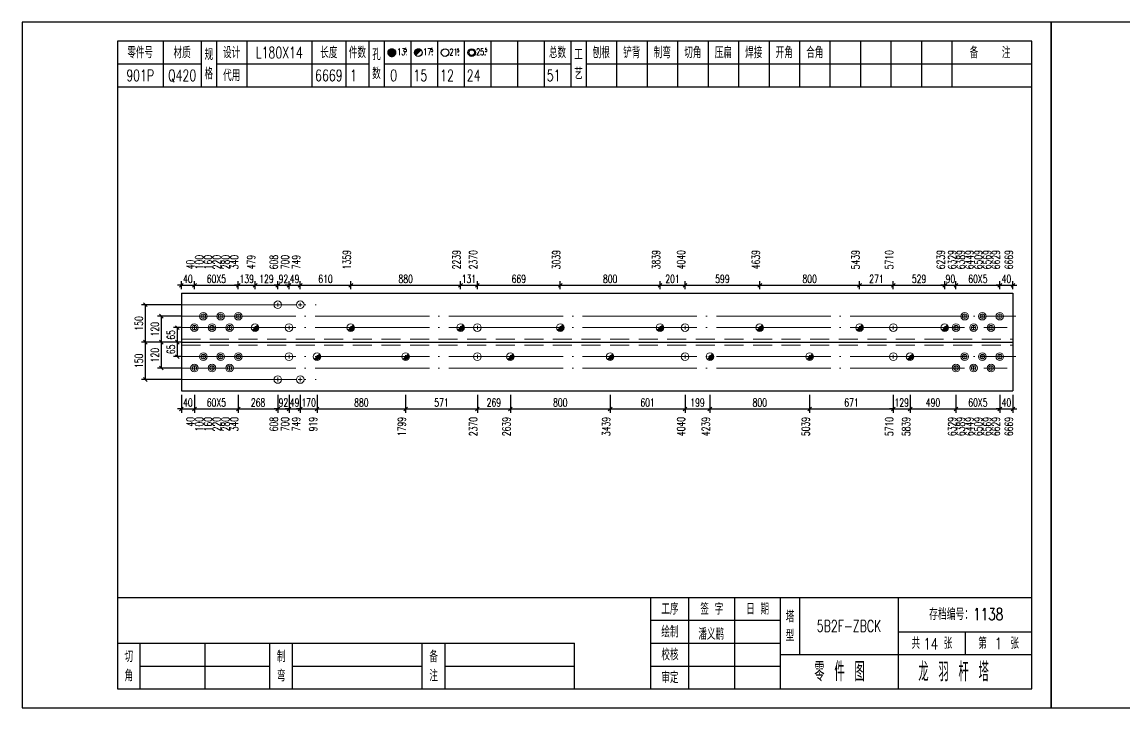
# Model space of a CAD drawing. Header units: millimetres. Extents: x 0 to 30240, y -10896 to -1348.
# Drawn here: x 0 to 289.4, y -6637.3 to -6457.3 of the extents above; entities that cross this region are included whole.
import ezdxf
from ezdxf.enums import TextEntityAlignment as Align

# ---------------------------------------------------------------- set-up
doc = ezdxf.new("R2010")
doc.units = ezdxf.units.MM
doc.header["$LTSCALE"] = 20
doc.header["$PDMODE"] = 1
doc.linetypes.add('DASHDOT2X', pattern=[1.75, 1.5, -0.125, 0, -0.125])
doc.linetypes.add('HIDDEN', pattern=[0.375, 0.25, -0.125])
for name, color, linetype, lineweight in [('1', 7, 'Continuous', 25), ('11', 3, 'Continuous', 13), ('2', 1, 'HIDDEN', 13), ('5', 1, 'Continuous', 13), ('7', 2, 'DASHDOT2X', 13)]:
    doc.layers.add(name, color=color, linetype=linetype, lineweight=lineweight)
doc.styles.get("Standard").update_dxf_attribs({"font": 'simplex', "width": 0.7, "bigfont": 'gbhzfs.shx'})
doc.styles.add('SYMBOL_TXT', font='txt.shx', dxfattribs={"width": 0.6})
doc.styles.add('TITLE_TXT', font='simplex.shx', dxfattribs={"width": 0.75, "height": 2.5, "bigfont": 'gbhzfs.shx'})
doc.dimstyles.get("Standard").update_dxf_attribs({"dimtxt": 2.1, "dimasz": 1, "dimexe": 1.05, "dimexo": 0, "dimgap": 0.63, "dimtad": 1, "dimzin": 0, "dimdsep": 46, "dimtxsty": 'standard', "dimblk": 'OBLIQUE', "dimblk1": 'OBLIQUE', "dimblk2": 'OBLIQUE', "dimcen": 0.09, "dimadec": 0, "dimazin": 0, "dimtfac": 1, "dimtdec": 1, "dimtix": 1, "dimtmove": 0, "dimatfit": 3, "dimfxl": 0, "dimtolj": 1, "dimtzin": 0, "dimarcsym": 0})
pattern_1 = [(0, (-3, 0), (0, 0.0125), [])]

# ---------------------------------------------------------------- blocks, each defined once
blk = doc.blocks.new('M12_HOLE')
h = blk.add_hatch()
h.set_pattern_fill('LINE', scale=0.1, style=0)
h.set_pattern_definition(pattern_1)
h.paths.add_polyline_path([(-5, 0, 1), (-1, 0, 1)])
at = {"color": 7}
blk.add_circle((-3, 0), 2, dxfattribs=at)
at = {"color": 7, "attachment_point": 1, "style": 'SYMBOL_TXT'}
for s, insert, char_height, width in [('13\\f??|b0|i0|c0|p54;.', (-0.12, 2.11), 3.5, 5.7075), ('5', (3.74, 2.26), 1.8, 2.9309)]:
    blk.add_mtext(s, dxfattribs=dict(at, insert=insert, char_height=char_height, width=width))
blk = doc.blocks.new('M16_HOLE')
h = blk.add_hatch()
h.set_pattern_fill('LINE', scale=0.1, style=0)
h.set_pattern_definition(pattern_1)
h.paths.add_polyline_path([(-1.59, 1.41, 0.668179), (-5, 0, 0.198912), (-4.41, -1.41)])
at = {"color": 7}
blk.add_circle((-3, 0), 2, dxfattribs=at)
at = {"color": 7, "attachment_point": 1, "style": 'SYMBOL_TXT'}
for s, insert, char_height, width in [('17.', (-0.44, 2.13), 3.5, 6.3164), ('5', (3.56, 2.25), 1.8, 1.822)]:
    blk.add_mtext(s, dxfattribs=dict(at, insert=insert, char_height=char_height, width=width))
blk = doc.blocks.new('M20_HOLE')
at = {"color": 7}
blk.add_circle((-3, 0), 2, dxfattribs=at)
at = {"color": 7, "attachment_point": 1, "style": 'SYMBOL_TXT'}
for s, insert, char_height, width in [('21.', (-0.69, 2.01), 3.5, 6.0735), ('5', (3.32, 2.01), 1.8, 1.4576)]:
    blk.add_mtext(s, dxfattribs=dict(at, insert=insert, char_height=char_height, width=width))
blk = doc.blocks.new('M24_HOLE')
at = {"color": 7}
for radius in [2, 1.5]:
    blk.add_circle((-3, 0), radius, dxfattribs=at)
at = {"color": 7, "attachment_point": 1, "style": 'SYMBOL_TXT'}
for s, insert, char_height, width in [('25.', (-0.69, 2.13), 3.5, 2.4294), ('5', (3.93, 2.25), 1.8, 1.9435)]:
    blk.add_mtext(s, dxfattribs=dict(at, insert=insert, char_height=char_height, width=width))
blk = doc.blocks.new('JgCard')
for p, q in [((270, 180), (0, 180)), ((0, 180), (0, 0)), ((270, 0), (270, 180)), ((265, 175), (25, 175)), ((25, 175), (25, 5)), ((37, 175), (37, 163)), ((47, 175), (47, 163)), ((51, 175), (51, 163)), ((59, 175), (59, 163)), ((76, 175), (76, 163)), ((85, 175), (85, 163)), ((91, 175), (91, 163)), ((95, 175), (95, 163)), ((102, 175), (102, 163)), ((109, 175), (109, 163)), ((116, 175), (116, 163)), ((123, 175), (123, 163)), ((130, 175), (130, 163)), ((137, 175), (137, 163)), ((144, 175), (144, 163)), ((148, 175), (148, 163)), ((156, 175), (156, 163)), ((164, 175), (164, 163)), ((172, 175), (172, 163)), ((180, 175), (180, 163)), ((188, 175), (188, 163)), ((196, 175), (196, 163)), ((204, 175), (204, 163)), ((212, 175), (212, 163)), ((220, 175), (220, 163)), ((228, 175), (228, 163)), ((236, 175), (236, 163)), ((244, 175), (244, 163)), ((265, 5), (265, 175)), ((25, 169), (47, 169)), ((51, 169), (91, 169)), ((95, 169), (144, 169)), ((148, 169), (265, 169)), ((25, 163), (265, 163)), ((25, 29), (265, 29)), ((165, 5), (165, 29)), ((175, 5), (175, 29)), ((187, 5), (187, 29)), ((199, 5), (199, 29)), ((204, 29), (204, 14)), ((230, 5), (230, 29)), ((165, 23), (199, 23)), ((230, 20), (265, 20)), ((247.5, 20), (247.5, 14)), ((25, 17), (145, 17)), ((31, 5), (31, 17)), ((48, 17), (48, 5)), ((65, 5), (65, 17)), ((71, 5), (71, 17)), ((105, 5), (105, 17)), ((111, 5), (111, 17)), ((145, 5), (145, 17)), ((165, 17), (199, 17)), ((199, 14), (265, 14)), ((31, 11), (65, 11)), ((71, 11), (105, 11)), ((111, 11), (145, 11)), ((165, 11), (199, 11)), ((25, 5), (265, 5)), ((0, 0), (270, 0))]:
    blk.add_line(p, q)
blk.add_lwpolyline([(96.03, 171.99, -1), (98.03, 171.99, -1)], format="xyb", close=True)
blk.add_point((145, 96))
at = {"xscale": 0.5, "yscale": 0.5, "zscale": 0.5}
for name, p in [('M12_HOLE', (98.53, 171.99)), ('M16_HOLE', (105.5, 172)), ('M20_HOLE', (112.5, 172)), ('M24_HOLE', (119.5, 172))]:
    blk.add_blockref(name, p, dxfattribs=at)
at = {"style": 'TITLE_TXT', "width": 0.75}
for s, height, p in [('存档编号：1138', 3.076, (238.02, 23.07)), ('潘义鹏', 3, (177.45, 17.91)), ('龙 羽 杆 塔', 5, (235.17, 6.97))]:
    blk.add_text(s, height=height, dxfattribs=at).set_placement(p)
at = {"attachment_point": 5, "style": 'TITLE_TXT'}
for s, insert, char_height, width in [('零件号', (31, 172), 3, 15), ('材质', (42, 172), 3, 8), ('设计', (55, 172), 3, 8), ('长度', (80.5, 172), 3, 8), ('件数', (88, 172), 3, 6), ('总数', (140.5, 172), 3, 7), ('刨根', (152, 172), 3, 8), ('铲背', (160, 172), 3, 8), ('制弯', (168, 172), 3, 8), ('切角', (176, 172), 3, 8), ('压扁', (184, 172), 3, 8), ('焊接', (192, 172), 3, 8), ('开角', (200, 172), 3, 8), ('合角', (208, 172), 3, 8), ('备    注', (254, 172), 3, 22), ('规格', (49, 169), 3, 4), ('孔数', (93, 169), 3, 4), ('工\\P艺', (146, 169), 3, 4), ('代用', (55, 166), 3, 8), ('工序', (170, 26), 3, 10), ('签 字', (181, 26), 3, 12), ('日 期', (193, 26), 3, 12), ('塔\\P型', (201.5, 21.5), 3, 5), ('绘制', (170, 20), 3, 10), ('共    张', (238.75, 17), 3, 17.5), ('第    张', (256.25, 17), 3, 17.5), ('切\\P角', (28, 11), 3, 6), ('制\\P弯', (68, 11), 3, 6), ('备\\P注', (108, 11), 3, 6), ('校核', (170, 14), 3, 10), ('零 件 图', (214.5, 9.5), 5, 31), ('审定', (170, 8), 3, 10)]:
    blk.add_mtext(s, dxfattribs=dict(at, insert=insert, char_height=char_height, width=width))
blk = doc.blocks.new('M24')
for p, q in [((-0.6, 0), (0.6, 0)), ((0, -0.6), (0, 0.6))]:
    blk.add_line(p, q)
for radius in [1, 0.6]:
    blk.add_circle((0, 0), radius)
blk = doc.blocks.new('M20')
for p, q in [((-0.5, 0), (0.5, 0)), ((0, -0.5), (0, 0.5))]:
    blk.add_line(p, q)
blk.add_circle((0, 0), 1)
blk = doc.blocks.new('M16')
for p, q in [((-0.71, -0.71), (0.71, 0.71)), ((-0.4, 0), (0.4, 0)), ((0, 0.4), (0, -0.4))]:
    blk.add_line(p, q)
blk.add_circle((0, 0), 1)
for radius in [0.8, 0.6, 0.4, 0.2]:
    blk.add_arc((0, 0), radius, 225, 45)
blk = doc.blocks.new('_Oblique')
at = {"color": 0, "linetype": 'ByBlock', "lineweight": -2}
blk.add_line((-0.5, -0.5), (0.5, 0.5), dxfattribs=at)
blk = doc.blocks.new('*D3718')
at = {"layer": '11', "color": 0, "lineweight": -2}
for p, q in [((41.8, -6555.16), (41.8, -6559.88)), ((45.24, -6555.16), (45.24, -6559.88)), ((41.8, -6558.83), (40.8, -6558.83)), ((41.8, -6558.83), (45.24, -6558.83)), ((45.24, -6558.83), (46.24, -6558.83))]:
    blk.add_line(p, q, dxfattribs=at)
at = {"layer": 'Defpoints', "color": 0}
for p in [(41.8, -6555.16), (45.24, -6555.16), (45.24, -6558.83)]:
    blk.add_point(p, dxfattribs=at)
at = {"layer": '11', "color": 0, "lineweight": -2}
blk.add_blockref('_Oblique', (41.8, -6558.83), dxfattribs=at)
at = {"layer": '11', "color": 0, "lineweight": -2, "rotation": 180}
blk.add_blockref('_Oblique', (45.24, -6558.83), dxfattribs=at)
at = {"layer": '11', "color": 0, "insert": (43.52, -6557.15), "char_height": 2.1, "attachment_point": 5}
blk.add_mtext('\\A1;40', dxfattribs=at)
blk = doc.blocks.new('*D3721')
at = {"layer": '11', "color": 0, "lineweight": -2}
for p, q in [((67.11, -6555.16), (67.11, -6559.88)), ((70.05, -6555.16), (70.05, -6559.88)), ((67.11, -6558.83), (66.11, -6558.83)), ((67.11, -6558.83), (70.05, -6558.83)), ((70.05, -6558.83), (71.05, -6558.83))]:
    blk.add_line(p, q, dxfattribs=at)
at = {"layer": 'Defpoints', "color": 0}
for p in [(67.11, -6555.16), (70.05, -6555.16), (70.05, -6558.83)]:
    blk.add_point(p, dxfattribs=at)
at = {"layer": '11', "color": 0, "lineweight": -2}
blk.add_blockref('_Oblique', (67.11, -6558.83), dxfattribs=at)
at = {"layer": '11', "color": 0, "lineweight": -2, "rotation": 180}
blk.add_blockref('_Oblique', (70.05, -6558.83), dxfattribs=at)
at = {"layer": '11', "color": 0, "insert": (68.58, -6557.15), "char_height": 2.1, "attachment_point": 5}
blk.add_mtext('\\A1;92', dxfattribs=at)
blk = doc.blocks.new('*D3722')
at = {"layer": '11', "color": 0, "lineweight": -2}
for p, q in [((70.05, -6555.16), (70.05, -6559.88)), ((72.99, -6555.16), (72.99, -6559.88)), ((70.05, -6558.83), (69.05, -6558.83)), ((70.05, -6558.83), (72.99, -6558.83)), ((72.99, -6558.83), (73.99, -6558.83))]:
    blk.add_line(p, q, dxfattribs=at)
at = {"layer": 'Defpoints', "color": 0}
for p in [(70.05, -6555.16), (72.99, -6555.16), (72.99, -6558.83)]:
    blk.add_point(p, dxfattribs=at)
at = {"layer": '11', "color": 0, "lineweight": -2}
blk.add_blockref('_Oblique', (70.05, -6558.83), dxfattribs=at)
at = {"layer": '11', "color": 0, "lineweight": -2, "rotation": 180}
blk.add_blockref('_Oblique', (72.99, -6558.83), dxfattribs=at)
at = {"layer": '11', "color": 0, "insert": (71.52, -6557.15), "char_height": 2.1, "attachment_point": 5}
blk.add_mtext('\\A1;49', dxfattribs=at)
blk = doc.blocks.new('*D3723')
at = {"layer": '11', "color": 0, "lineweight": -2}
for p, q in [((72.99, -6555.16), (72.99, -6559.88)), ((77.4, -6555.16), (77.4, -6559.88)), ((72.99, -6558.83), (71.99, -6558.83)), ((72.99, -6558.83), (77.4, -6558.83)), ((77.4, -6558.83), (78.4, -6558.83))]:
    blk.add_line(p, q, dxfattribs=at)
at = {"layer": 'Defpoints', "color": 0}
for p in [(72.99, -6555.16), (77.4, -6555.16), (77.4, -6558.83)]:
    blk.add_point(p, dxfattribs=at)
at = {"layer": '11', "color": 0, "lineweight": -2}
blk.add_blockref('_Oblique', (72.99, -6558.83), dxfattribs=at)
at = {"layer": '11', "color": 0, "lineweight": -2, "rotation": 180}
blk.add_blockref('_Oblique', (77.4, -6558.83), dxfattribs=at)
at = {"layer": '11', "color": 0, "insert": (75.2, -6557.15), "char_height": 2.1, "attachment_point": 5}
blk.add_mtext('\\A1;170', dxfattribs=at)
blk = doc.blocks.new('*D3732')
at = {"layer": '11', "color": 0, "lineweight": -2}
for p, q in [((228.61, -6555.16), (228.61, -6559.88)), ((233.02, -6555.16), (233.02, -6559.88)), ((228.61, -6558.83), (227.61, -6558.83)), ((228.61, -6558.83), (233.02, -6558.83)), ((233.02, -6558.83), (234.02, -6558.83))]:
    blk.add_line(p, q, dxfattribs=at)
at = {"layer": 'Defpoints', "color": 0}
for p in [(228.61, -6555.16), (233.02, -6555.16), (233.02, -6558.83)]:
    blk.add_point(p, dxfattribs=at)
at = {"layer": '11', "color": 0, "lineweight": -2}
blk.add_blockref('_Oblique', (228.61, -6558.83), dxfattribs=at)
at = {"layer": '11', "color": 0, "lineweight": -2, "rotation": 180}
blk.add_blockref('_Oblique', (233.02, -6558.83), dxfattribs=at)
at = {"layer": '11', "color": 0, "insert": (230.82, -6557.15), "char_height": 2.1, "attachment_point": 5}
blk.add_mtext('\\A1;129', dxfattribs=at)
blk = doc.blocks.new('*D3735')
at = {"layer": '11', "color": 0, "lineweight": -2}
for p, q in [((256.56, -6555.16), (256.56, -6559.88)), ((260, -6555.16), (260, -6559.88)), ((256.56, -6558.83), (255.56, -6558.83)), ((256.56, -6558.83), (260, -6558.83)), ((260, -6558.83), (261, -6558.83))]:
    blk.add_line(p, q, dxfattribs=at)
at = {"layer": 'Defpoints', "color": 0}
for p in [(256.56, -6555.16), (260, -6555.16), (260, -6558.83)]:
    blk.add_point(p, dxfattribs=at)
at = {"layer": '11', "color": 0, "lineweight": -2}
blk.add_blockref('_Oblique', (256.56, -6558.83), dxfattribs=at)
at = {"layer": '11', "color": 0, "lineweight": -2, "rotation": 180}
blk.add_blockref('_Oblique', (260, -6558.83), dxfattribs=at)
at = {"layer": '11', "color": 0, "insert": (258.28, -6557.15), "char_height": 2.1, "attachment_point": 5}
blk.add_mtext('\\A1;40', dxfattribs=at)
blk = doc.blocks.new('*D3736')
at = {"layer": '11', "color": 0, "lineweight": -2}
for p, q in [((41.8, -6527.44), (41.8, -6525.34)), ((45.24, -6527.44), (45.24, -6525.34)), ((41.8, -6526.39), (40.8, -6526.39)), ((41.8, -6526.39), (45.24, -6526.39)), ((45.24, -6526.39), (46.24, -6526.39))]:
    blk.add_line(p, q, dxfattribs=at)
at = {"layer": 'Defpoints', "color": 0}
for p in [(41.8, -6527.44), (45.24, -6526.39), (45.24, -6527.44)]:
    blk.add_point(p, dxfattribs=at)
at = {"layer": '11', "color": 0, "lineweight": -2}
blk.add_blockref('_Oblique', (41.8, -6526.39), dxfattribs=at)
at = {"layer": '11', "color": 0, "lineweight": -2, "rotation": 180}
blk.add_blockref('_Oblique', (45.24, -6526.39), dxfattribs=at)
at = {"layer": '11', "color": 0, "insert": (43.52, -6524.71), "char_height": 2.1, "attachment_point": 5}
blk.add_mtext('\\A1;40', dxfattribs=at)
blk = doc.blocks.new('*D3738')
at = {"layer": '11', "color": 0, "lineweight": -2}
for p, q in [((56.74, -6527.44), (56.74, -6525.34)), ((61.15, -6527.44), (61.15, -6525.34)), ((56.74, -6526.39), (55.74, -6526.39)), ((56.74, -6526.39), (61.15, -6526.39)), ((61.15, -6526.39), (62.15, -6526.39))]:
    blk.add_line(p, q, dxfattribs=at)
at = {"layer": 'Defpoints', "color": 0}
for p in [(56.74, -6527.44), (61.15, -6526.39), (61.15, -6527.44)]:
    blk.add_point(p, dxfattribs=at)
at = {"layer": '11', "color": 0, "lineweight": -2}
blk.add_blockref('_Oblique', (56.74, -6526.39), dxfattribs=at)
at = {"layer": '11', "color": 0, "lineweight": -2, "rotation": 180}
blk.add_blockref('_Oblique', (61.15, -6526.39), dxfattribs=at)
at = {"layer": '11', "color": 0, "insert": (58.95, -6524.71), "char_height": 2.1, "attachment_point": 5}
blk.add_mtext('\\A1;139', dxfattribs=at)
blk = doc.blocks.new('*D3740')
at = {"layer": '11', "color": 0, "lineweight": -2}
for p, q in [((67.11, -6527.44), (67.11, -6525.34)), ((70.05, -6527.44), (70.05, -6525.34)), ((67.11, -6526.39), (66.11, -6526.39)), ((67.11, -6526.39), (70.05, -6526.39)), ((70.05, -6526.39), (71.05, -6526.39))]:
    blk.add_line(p, q, dxfattribs=at)
at = {"layer": 'Defpoints', "color": 0}
for p in [(67.11, -6527.44), (70.05, -6526.39), (70.05, -6527.44)]:
    blk.add_point(p, dxfattribs=at)
at = {"layer": '11', "color": 0, "lineweight": -2}
blk.add_blockref('_Oblique', (67.11, -6526.39), dxfattribs=at)
at = {"layer": '11', "color": 0, "lineweight": -2, "rotation": 180}
blk.add_blockref('_Oblique', (70.05, -6526.39), dxfattribs=at)
at = {"layer": '11', "color": 0, "insert": (68.58, -6524.71), "char_height": 2.1, "attachment_point": 5}
blk.add_mtext('\\A1;92', dxfattribs=at)
blk = doc.blocks.new('*D3741')
at = {"layer": '11', "color": 0, "lineweight": -2}
for p, q in [((70.05, -6527.44), (70.05, -6525.34)), ((72.99, -6527.44), (72.99, -6525.34)), ((70.05, -6526.39), (69.05, -6526.39)), ((70.05, -6526.39), (72.99, -6526.39)), ((72.99, -6526.39), (73.99, -6526.39))]:
    blk.add_line(p, q, dxfattribs=at)
at = {"layer": 'Defpoints', "color": 0}
for p in [(70.05, -6527.44), (72.99, -6526.39), (72.99, -6527.44)]:
    blk.add_point(p, dxfattribs=at)
at = {"layer": '11', "color": 0, "lineweight": -2}
blk.add_blockref('_Oblique', (70.05, -6526.39), dxfattribs=at)
at = {"layer": '11', "color": 0, "lineweight": -2, "rotation": 180}
blk.add_blockref('_Oblique', (72.99, -6526.39), dxfattribs=at)
at = {"layer": '11', "color": 0, "insert": (71.52, -6524.71), "char_height": 2.1, "attachment_point": 5}
blk.add_mtext('\\A1;49', dxfattribs=at)
blk = doc.blocks.new('*D3752')
at = {"layer": '11', "color": 0, "lineweight": -2}
for p, q in [((242.12, -6527.44), (242.12, -6525.34)), ((245.06, -6527.44), (245.06, -6525.34)), ((242.12, -6526.39), (241.12, -6526.39)), ((242.12, -6526.39), (245.06, -6526.39)), ((245.06, -6526.39), (246.06, -6526.39))]:
    blk.add_line(p, q, dxfattribs=at)
at = {"layer": 'Defpoints', "color": 0}
for p in [(242.12, -6527.44), (245.06, -6526.39), (245.06, -6527.44)]:
    blk.add_point(p, dxfattribs=at)
at = {"layer": '11', "color": 0, "lineweight": -2}
blk.add_blockref('_Oblique', (242.12, -6526.39), dxfattribs=at)
at = {"layer": '11', "color": 0, "lineweight": -2, "rotation": 180}
blk.add_blockref('_Oblique', (245.06, -6526.39), dxfattribs=at)
at = {"layer": '11', "color": 0, "insert": (243.59, -6524.71), "char_height": 2.1, "attachment_point": 5}
blk.add_mtext('\\A1;90', dxfattribs=at)
blk = doc.blocks.new('*D3754')
at = {"layer": '11', "color": 0, "lineweight": -2}
for p, q in [((256.56, -6527.44), (256.56, -6525.34)), ((260, -6527.44), (260, -6525.34)), ((256.56, -6526.39), (255.56, -6526.39)), ((256.56, -6526.39), (260, -6526.39)), ((260, -6526.39), (261, -6526.39))]:
    blk.add_line(p, q, dxfattribs=at)
at = {"layer": 'Defpoints', "color": 0}
for p in [(256.56, -6527.44), (260, -6526.39), (260, -6527.44)]:
    blk.add_point(p, dxfattribs=at)
at = {"layer": '11', "color": 0, "lineweight": -2}
blk.add_blockref('_Oblique', (256.56, -6526.39), dxfattribs=at)
at = {"layer": '11', "color": 0, "lineweight": -2, "rotation": 180}
blk.add_blockref('_Oblique', (260, -6526.39), dxfattribs=at)
at = {"layer": '11', "color": 0, "insert": (258.28, -6524.71), "char_height": 2.1, "attachment_point": 5}
blk.add_mtext('\\A1;40', dxfattribs=at)

msp = doc.modelspace()

# ---------------------------------------------------------------- linework, layer by layer
at = {"layer": '1'}
for p, q in [((41.8, -6528.49), (41.8, -6554.11)), ((41.8, -6528.49), (260, -6528.49)), ((260, -6528.49), (260, -6554.11)), ((41.8, -6541.3), (260, -6541.3)), ((41.8, -6554.11), (260, -6554.11))]:
    msp.add_line(p, q, dxfattribs=at)
at = {"layer": '2'}
for p, q in [((41.8, -6540.479), (260, -6540.479)), ((41.8, -6542.12), (260, -6542.12))]:
    msp.add_line(p, q, dxfattribs=at)
at = {"layer": '7'}
for p, q in [((41.8, -6531.49), (77.19, -6531.49)), ((41.8, -6534.49), (260.76, -6534.49)), ((41.8, -6537.49), (258.46, -6537.49)), ((41.8, -6545.11), (260.76, -6545.11)), ((41.8, -6548.11), (258.46, -6548.11)), ((41.8, -6551.11), (77.19, -6551.11))]:
    msp.add_line(p, q, dxfattribs=at)

# ---------------------------------------------------------------- block references
at = {"layer": '1'}
for p in [(0, -6637.3), (270, -6637.3)]:
    msp.add_blockref('JgCard', p, dxfattribs=at)
at = {"layer": '5'}
for name, p in [('M20', (67.11, -6531.49)), ('M20', (72.99, -6531.49)), ('M24', (47.54, -6534.49)), ('M24', (52.14, -6534.49)), ('M24', (56.74, -6534.49)), ('M24', (247.36, -6534.49)), ('M24', (251.96, -6534.49)), ('M24', (256.56, -6534.49)), ('M24', (45.24, -6537.49)), ('M24', (49.84, -6537.49)), ('M24', (54.44, -6537.49)), ('M16', (61.15, -6537.49)), ('M20', (70.05, -6537.49)), ('M16', (86.262, -6537.49)), ('M16', (115.053, -6537.49)), ('M20', (119.463, -6537.49)), ('M16', (141.226, -6537.49)), ('M16', (167.399, -6537.49)), ('M20', (173.975, -6537.49)), ('M16', (193.573, -6537.49)), ('M16', (219.746, -6537.49)), ('M20', (228.612, -6537.49)), ('M16', (242.115, -6537.49)), ('M24', (245.06, -6537.49)), ('M24', (249.66, -6537.49)), ('M24', (254.26, -6537.49)), ('M24', (47.54, -6545.11)), ('M24', (52.14, -6545.11)), ('M24', (56.74, -6545.11)), ('M20', (70.05, -6545.11)), ('M16', (77.4, -6545.11)), ('M16', (100.657, -6545.11)), ('M20', (119.463, -6545.11)), ('M16', (128.139, -6545.11)), ('M16', (154.313, -6545.11)), ('M20', (173.975, -6545.11)), ('M16', (180.486, -6545.11)), ('M16', (206.659, -6545.11)), ('M20', (228.612, -6545.11)), ('M16', (233.022, -6545.11)), ('M24', (247.36, -6545.11)), ('M24', (251.96, -6545.11)), ('M24', (256.56, -6545.11)), ('M24', (45.24, -6548.11)), ('M24', (49.84, -6548.11)), ('M24', (54.44, -6548.11)), ('M24', (245.06, -6548.11)), ('M24', (249.66, -6548.11)), ('M24', (254.26, -6548.11)), ('M20', (67.11, -6551.11)), ('M20', (72.99, -6551.11))]:
    msp.add_blockref(name, p, dxfattribs=at)

# ---------------------------------------------------------------- texts
at = {"style": 'TITLE_TXT', "width": 0.75}
for s, p in [('14', (236.521, -6621.974)), ('1', (255.236, -6621.858))]:
    msp.add_text(s, height=3, dxfattribs=at).set_placement(p)
at = {"layer": '1', "width": 0.7}
for s, p in [('L180X14', (67.5, -6465.3)), ('901P', (31, -6471.3)), ('Q420', (42, -6471.3)), ('6669', (80.5, -6471.3)), ('1', (87, -6471.3)), ('0', (97.5, -6471.3)), ('15', (104.5, -6471.3)), ('12', (111.5, -6471.3)), ('24', (118.5, -6471.3)), ('51', (139.5, -6471.3))]:
    msp.add_text(s, height=3, dxfattribs=at).set_placement(p, align=Align.MIDDLE_CENTER)
for s, p in [('40', (45.24, -6522.19)), ('100', (47.54, -6522.19)), ('160', (49.84, -6522.19)), ('220', (52.14, -6522.19)), ('280', (54.44, -6522.19)), ('340', (56.74, -6522.19)), ('479', (61.168, -6522.19)), ('608', (67.097, -6522.19)), ('700', (70.05, -6522.19)), ('749', (72.997, -6522.19)), ('1359', (86.274, -6522.19)), ('2239', (115.066, -6522.19)), ('2370', (119.457, -6522.19)), ('3039', (141.239, -6522.19)), ('3839', (167.412, -6522.19)), ('4040', (173.965, -6522.19)), ('4639', (193.585, -6522.19)), ('5439', (219.758, -6522.19)), ('5710', (228.597, -6522.19)), ('6239', (242.128, -6522.19)), ('6329', (245.075, -6522.19)), ('6389', (247.375, -6522.19)), ('6449', (249.675, -6522.19)), ('6509', (251.975, -6522.19)), ('6569', (254.275, -6522.19)), ('6629', (256.593, -6522.19)), ('6669', (260, -6522.19))]:
    msp.add_text(s, height=2.1, rotation=90, dxfattribs=at).set_placement(p)
for s, p in [('40', (45.24, -6560.935)), ('100', (47.54, -6560.935)), ('160', (49.84, -6560.935)), ('220', (52.14, -6560.935)), ('280', (54.44, -6560.935)), ('340', (56.74, -6560.935)), ('608', (67.096, -6560.935)), ('700', (70.05, -6560.935)), ('749', (72.997, -6560.935)), ('919', (77.408, -6560.935)), ('1799', (100.67, -6560.935)), ('2370', (119.457, -6560.935)), ('2639', (128.152, -6560.935)), ('3439', (154.325, -6560.935)), ('4040', (173.963, -6560.935)), ('4239', (180.498, -6560.935)), ('5039', (206.672, -6560.935)), ('5710', (228.597, -6560.935)), ('5839', (233.031, -6560.935)), ('6329', (245.075, -6560.935)), ('6389', (247.375, -6560.935)), ('6449', (249.675, -6560.935)), ('6509', (251.975, -6560.935)), ('6569', (254.275, -6560.935)), ('6629', (256.593, -6560.935)), ('6669', (260, -6560.935))]:
    msp.add_text(s, height=2.1, rotation=90, dxfattribs=at).set_placement(p, align=Align.RIGHT)
at = {"layer": '1', "insert": (217, -6615.8), "char_height": 3, "width": 26, "attachment_point": 5}
msp.add_mtext('5B2F-ZBCK', dxfattribs=at)

# ---------------------------------------------------------------- dimensions: what is measured, and where the dimension line sits
at = {"layer": '1'}
for base, p1, p2, text in [((32.35, -6531.49), (41.75, -6541.3), (41.75, -6531.49), '150'), ((36.55, -6534.49), (41.75, -6541.3), (41.75, -6534.49), '120'), ((40.75, -6537.49), (41.75, -6541.3), (41.75, -6537.49), '65'), ((32.35, -6541.3), (41.75, -6551.11), (41.75, -6541.3), '150'), ((36.55, -6541.3), (41.75, -6548.11), (41.75, -6541.3), '120'), ((40.75, -6541.3), (41.75, -6545.11), (41.75, -6541.3), '65')]:
    msp.add_linear_dim(base=base, p1=p1, p2=p2, angle=90, text=text, dimstyle='standard', dxfattribs=at).render()
at = {"layer": '11'}
for base, p1, p2, text, picture, middle in [((45.24, -6526.39), (41.8, -6527.44), (45.24, -6527.44), '40', '*D3736', (43.52, -6524.71)), ((61.15, -6526.39), (56.74, -6527.44), (61.15, -6527.44), '139', '*D3738', (58.945, -6524.71)), ((70.05, -6526.39), (67.11, -6527.44), (70.05, -6527.44), '92', '*D3740', (68.58, -6524.71)), ((72.99, -6526.39), (70.05, -6527.44), (72.99, -6527.44), '49', '*D3741', (71.52, -6524.71)), ((245.06, -6526.39), (242.115, -6527.44), (245.06, -6527.44), '90', '*D3752', (243.588, -6524.71)), ((260, -6526.39), (256.56, -6527.44), (260, -6527.44), '40', '*D3754', (258.28, -6524.71)), ((45.24, -6558.835), (41.8, -6555.16), (45.24, -6555.16), '40', '*D3718', (43.52, -6557.155)), ((70.05, -6558.835), (67.11, -6555.16), (70.05, -6555.16), '92', '*D3721', (68.58, -6557.155)), ((72.99, -6558.835), (70.05, -6555.16), (72.99, -6555.16), '49', '*D3722', (71.52, -6557.155)), ((77.4, -6558.835), (72.99, -6555.16), (77.4, -6555.16), '170', '*D3723', (75.195, -6557.155)), ((233.022, -6558.835), (228.612, -6555.16), (233.022, -6555.16), '129', '*D3732', (230.817, -6557.155)), ((260, -6558.835), (256.56, -6555.16), (260, -6555.16), '40', '*D3735', (258.28, -6557.155))]:
    dim = msp.add_linear_dim(base=base, p1=p1, p2=p2, text=text, dimstyle='standard', dxfattribs=at)
    dim.commit()
    dim.dimension.update_dxf_attribs({"geometry": picture, "text_midpoint": middle})
for base, p1, p2, text in [((56.74, -6526.39), (45.24, -6527.44), (56.74, -6527.44), '60X5'), ((67.11, -6526.39), (61.15, -6527.44), (67.11, -6527.44), '129'), ((86.262, -6526.39), (72.99, -6527.44), (86.262, -6527.44), '610'), ((115.053, -6526.39), (86.262, -6527.44), (115.053, -6527.44), '880'), ((119.463, -6526.39), (115.053, -6527.44), (119.463, -6527.44), '131'), ((141.226, -6526.39), (119.463, -6527.44), (141.226, -6527.44), '669'), ((167.399, -6526.39), (141.226, -6527.44), (167.399, -6527.44), '800'), ((173.975, -6526.39), (167.399, -6527.44), (173.975, -6527.44), '201'), ((193.573, -6526.39), (173.975, -6527.44), (193.573, -6527.44), '599'), ((219.746, -6526.39), (193.573, -6527.44), (219.746, -6527.44), '800'), ((228.612, -6526.39), (219.746, -6527.44), (228.612, -6527.44), '271'), ((242.115, -6526.39), (228.612, -6527.44), (242.115, -6527.44), '529'), ((256.56, -6526.39), (245.06, -6527.44), (256.56, -6527.44), '60X5'), ((56.74, -6558.835), (45.24, -6555.16), (56.74, -6555.16), '60X5'), ((67.11, -6558.835), (56.74, -6555.16), (67.11, -6555.16), '268'), ((100.657, -6558.835), (77.4, -6555.16), (100.657, -6555.16), '880'), ((119.463, -6558.835), (100.657, -6555.16), (119.463, -6555.16), '571'), ((128.139, -6558.835), (119.463, -6555.16), (128.139, -6555.16), '269'), ((154.313, -6558.835), (128.139, -6555.16), (154.313, -6555.16), '800'), ((173.975, -6558.835), (154.313, -6555.16), (173.975, -6555.16), '601'), ((180.486, -6558.835), (173.975, -6555.16), (180.486, -6555.16), '199'), ((206.659, -6558.835), (180.486, -6555.16), (206.659, -6555.16), '800'), ((228.612, -6558.835), (206.659, -6555.16), (228.612, -6555.16), '671'), ((245.06, -6558.835), (233.022, -6555.16), (245.06, -6555.16), '490'), ((256.56, -6558.835), (245.06, -6555.16), (256.56, -6555.16), '60X5')]:
    msp.add_linear_dim(base=base, p1=p1, p2=p2, text=text, dimstyle='standard', dxfattribs=at).render()

doc.saveas('drawing.dxf')
